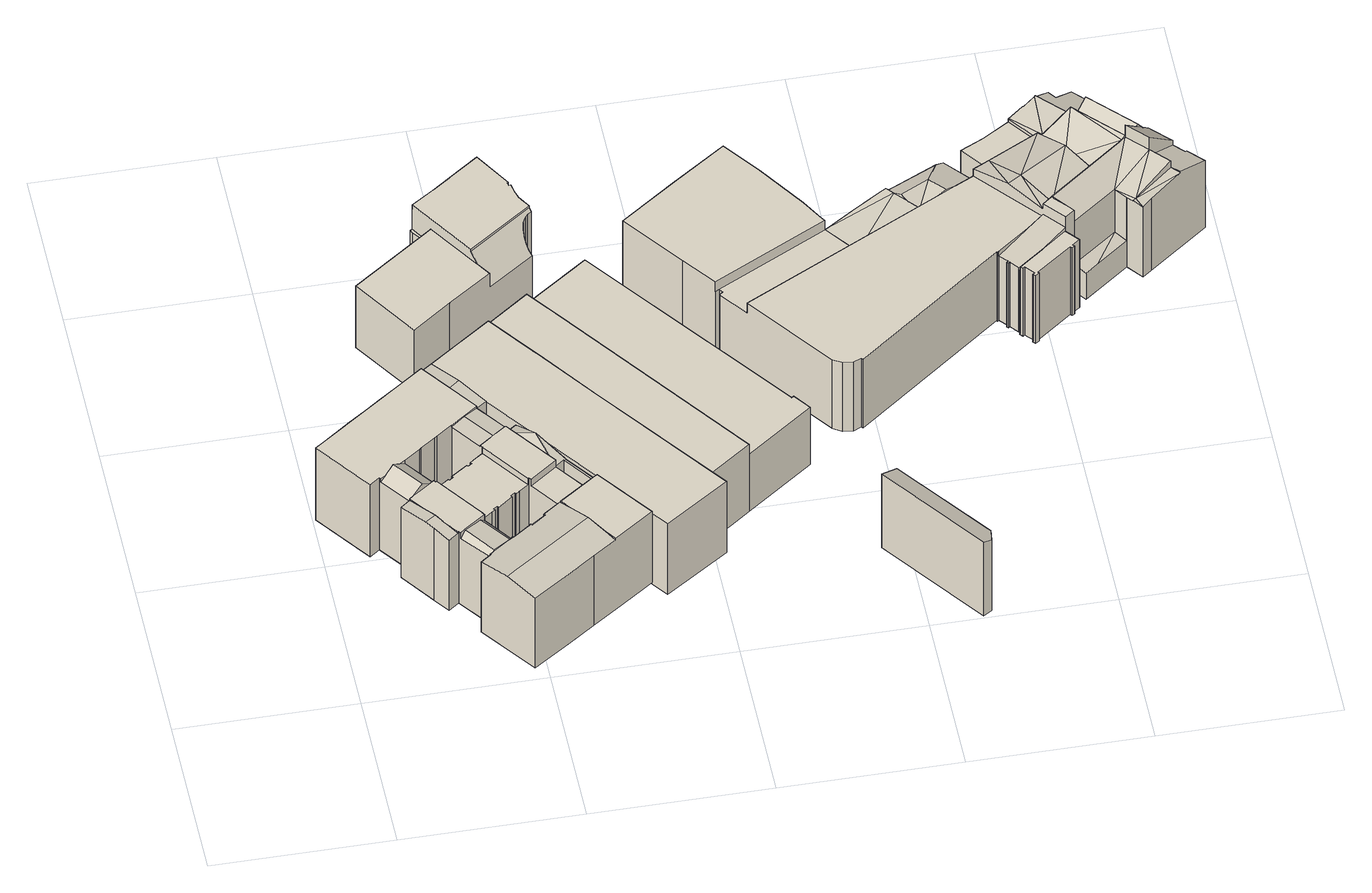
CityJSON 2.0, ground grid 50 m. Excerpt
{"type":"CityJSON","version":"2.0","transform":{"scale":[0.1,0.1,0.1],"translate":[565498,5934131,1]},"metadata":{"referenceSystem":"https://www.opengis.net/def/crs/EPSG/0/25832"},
"CityObjects":{
"building1":{"type":"Building","attributes":{"Gemeindeschluessel":"02100108","Geometrietyp2DReferenz":"3000","measuredHeight":9,"function":"51009_1610","roofType":"1000"},"address":[{"Country":"Germany","Locality":"Hamburg"}],"geometry":[{"type":"Solid","lod":"2","boundaries":[[[[0,1,2,3,4,5,6,7,8,9,10,11,12,13,14,15,16,17]],[[18,19,20,21,22,23,24,25,26,27,28,29,30,31,32,33,34,35]],[[35,34,1,0]],[[34,33,2,1]],[[33,32,3,2]],[[32,31,4,3]],[[31,30,5,4]],[[30,29,6,5]],[[29,28,7,6]],[[28,27,8,7]],[[27,26,9,8]],[[26,25,10,9]],[[25,24,11,10]],[[24,23,12,11]],[[23,22,13,12]],[[22,21,14,13]],[[21,20,15,14]],[[20,19,16,15]],[[19,18,17,16]],[[18,35,0,17]]]]}]},
"building2":{"type":"Building","attributes":{"Gemeindeschluessel":"02100108","Geometrietyp2DReferenz":"3000","measuredHeight":29.26,"function":"31001_2010","roofType":"1000","storeysAboveGround":7},"address":[{"Country":"Germany","Locality":"Hamburg","ThoroughfareName":"Große Bleichen","ThoroughfareNumber":"23"}],"geometry":[{"type":"Solid","lod":"2","boundaries":[[[[36,37,38,39,40,41]],[[42,43,44,45,46]],[[38,47,48,49,50,39]],[[44,51,52,53,54,55,56,57,58,59,60,61,62,63,47,64,37,65,66]],[[67,68,69,52,43,42]],[[70,71,72,73,74]],[[75,76,77,78]],[[72,79,80,81,73]],[[82,83,84,85,86]],[[80,87,88,81]],[[89,90,91,76,75]],[[84,92,93,94,85]],[[95,96,97,98,99,100,101,102,103,104,92,84,83,105]],[[106,107,108,109,110]],[[108,111,112,109]],[[108,113,111]],[[107,114,115,116,113,108]],[[117,118,119,120,121,122,123,124,125,126,127,128,129,130,131,132,133,134,135,136,137,138,139,140]],[[141,142,143,144]],[[49,145,50]],[[40,146,41]],[[147,148,149,150]],[[150,149,151,152]],[[152,151,153,154]],[[36,65,37]],[[47,63,48]],[[140,61,60,117]],[[69,53,52]],[[44,66,45]],[[155,68,67,156]],[[70,157,71]],[[158,91,90,159]],[[82,105,83]],[[92,104,93]],[[110,102,101,106]],[[160,100,99,161]],[[128,97,96,129]],[[162,163,164,165]],[[166,167,168]],[[169,170,171]],[[172,139,138,173]],[[173,138,137,174]],[[174,137,136,175]],[[175,136,135,176]],[[176,135,134,177]],[[177,134,133,178]],[[178,133,132,179]],[[179,132,131,180]],[[180,131,130,181]],[[182,127,126,183]],[[183,126,125,184]],[[184,125,124,185]],[[185,124,123,186]],[[186,123,122,187]],[[187,122,121,188]],[[188,121,120,189]],[[189,120,119,190]],[[190,119,118,191]],[[192,193,194,195]],[[196,197,171,198]],[[199,200,193,192,201,202]],[[142,203,204,146,40,205,50,145,206,153,151,149,148,207,208,209,210,211,212,213,214,215,216,217,218,219,143]],[[220,221,222,223,166,168,224,225,226,227]],[[111,113,116,228,229,230,231,232,233,234,235,236,112]],[[143,219,218,217,216,215,214,78,77,237,238,239,240,241,242,243,144]],[[227,226,225,224,169,171,197,244,245,246,164,163,194,193,200,199,247,80,79,248,71,157,249,250,251]],[[252,253,254,255,256,257,258,259,260,261,262,263,264,265,155,156,266,267,268,269,270,271,272,141,144,243,242,241,240,239,238,237,273,158,159,274,275,276,277,278,279,280,236,235,234,233,232,231],[281,282,283,284,285,286],[287,288,289,182,183,184,185,186,187,188,189,190,191,290,291,292,293,202,201,192,195,162,165,294,295,296,297,298],[299,300,301,147,150,152,154,302,303,304,305,306,172,173,174,175,176,177,178,179,180,181,307,308]],[[270,269,65,36,41,146,204,271]],[[58,88,87,247,199,202,293,292,291,59]],[[74,73,81,88,58,57,56,55]],[[263,262,261,249,157,70,74,55,54,264]],[[210,94,93,104,103,278,277,276,275,211]],[[299,308,95,105,82,86,208,300]],[[257,256,255,254,223,222,221,220]],[[103,102,110,109,112,236,280,279,278]],[[283,282,114,107,106,101]],[[254,253,252,231,230,309,167,166,223]],[[245,244,197,196,310,298,297,296,295]],[[311,312,286,285]],[[171,170,313,229,228,314,198]],[[281,286,312,115,114,282]],[[224,168,315,169]],[[294,165,164,246,245,295]],[[163,162,195,194]],[[130,129,96,95,308,307,181]],[[182,289,288,98,97,128,127]],[[287,298,310,161,99,98,288]],[[100,160,311,285,284,283,101]],[[80,247,87,80,79]],[[84,92,84,83]],[[258,257,220,227,251,259]],[[251,250,249,261,260,259]],[[76,91,158,273,237,77]],[[248,79,72,71]],[[86,85,94,210,209,208]],[[275,274,159,90,89,212,211]],[[213,212,89,75,78,214]],[[155,265,264,54,53,69,68]],[[291,290,191,118,117,60,59]],[[62,61,140,139,172,306,305]],[[48,63,62,305,304,303,49]],[[266,156,67,42,46,267]],[[43,52,51,44]],[[46,45,66,65,269,268,267]],[[64,47,38,37]],[[39,50,205,40]],[[147,301,300,208,207,148]],[[49,303,302,154,153,206,145]],[[141,272,271,204,203,142]],[[310,196,198,314,228,116,115,312,311,160,161]],[[169,315,168,167,309,230,229,313,170]]]]}]},
"building3":{"type":"Building","attributes":{"Gemeindeschluessel":"02100108","Geometrietyp2DReferenz":"3000","measuredHeight":9,"function":"51009_1610","roofType":"1000"},"address":[{"Country":"Germany","Locality":"Hamburg"}],"geometry":[{"type":"Solid","lod":"2","boundaries":[[[[316,317,318,319,320,321,322,323,324,325,326,327,328,329,330,331,332,333,334,335]],[[336,337,338,339,340,341,342,343,344,345,346,347,348,349,350,351,352,353,354,355]],[[355,354,317,316]],[[354,353,318,317]],[[353,352,319,318]],[[352,351,320,319]],[[351,350,321,320]],[[350,349,322,321]],[[349,348,323,322]],[[348,347,324,323]],[[347,346,325,324]],[[346,345,326,325]],[[345,344,327,326]],[[344,343,328,327]],[[343,342,329,328]],[[342,341,330,329]],[[341,340,331,330]],[[340,339,332,331]],[[339,338,333,332]],[[338,337,334,333]],[[337,336,335,334]],[[336,355,316,335]]]]}]},
"building4":{"type":"Building","attributes":{"Gemeindeschluessel":"02100108","Geometrietyp2DReferenz":"3000","measuredHeight":26.46,"function":"31001_2010","roofType":"1000","storeysAboveGround":6},"address":[{"Country":"Germany","Locality":"Hamburg","ThoroughfareName":"Poststraße","ThoroughfareNumber":"13"}],"geometry":[{"type":"Solid","lod":"2","boundaries":[[[[356,357,358,359,360]],[[356,361,362,357]],[[363,364,365]],[[366,367,368,369]],[[370,371,372,373]],[[374,375,376,377]],[[377,376,378,379]],[[379,378,380,381]],[[381,380,382,383]],[[383,382,384,385]],[[385,384,386,387]],[[388,389,390,391]],[[391,390,392,393]],[[393,392,394,395]],[[396,397,398,399]],[[399,398,400,401]],[[401,400,402,403]],[[404,405,406]],[[404,407,408]],[[409,360,359,410]],[[411,412,413,414]],[[414,413,415,416]],[[417,418,419,420]],[[420,419,421,422]],[[422,421,423,424]],[[425,426,427,428]],[[428,427,429,430]],[[430,429,431,432]],[[433,434,435,436]],[[387,386,365,364,437,438]],[[374,377,379,381,383,385,387,438,439,440,441,409,410,366,369,388,391,393,395,411,414,416,396,399,401,403,442,417,420,422,424,370,373,425,428,430,432,433,436]],[[443,444,431,429,427,426,372,371,445,446,368,367,447]],[[361,441,440,448]],[[409,441,361,356,360]],[[448,440,439,449]],[[363,450,443,447,358,357,362]],[[451,445,371,370,424,423]],[[433,432,431,444,452,434]],[[418,417,442,453]],[[442,403,402,408,407,453]],[[397,396,416,415]],[[412,411,395,394]],[[375,374,436,435]],[[452,444,443,450]],[[372,426,425,373]],[[446,445,451,406,405,454]],[[388,369,368,446,454,389]],[[366,410,359,358,447,367]],[[449,439,438,437]],[[418,453,407,404,406,451,423,421,419]],[[412,394,392,390,389,454,405,404,408,402,400,398,397,415,413]],[[452,450,363,365,386,384,382,380,378,376,375,435,434]],[[449,437,364,363,362,361,448]]]]}]},
"building5":{"type":"Building","attributes":{"Gemeindeschluessel":"02100108","Geometrietyp2DReferenz":"3000","measuredHeight":26.44,"function":"31001_2010","roofType":"1000","storeysAboveGround":5},"address":[{"Country":"Germany","Locality":"Hamburg","ThoroughfareName":"Große Bleichen","ThoroughfareNumber":"21"}],"geometry":[{"type":"Solid","lod":"2","boundaries":[[[[455,77,456,457]],[[457,456,458,459]],[[460,461,462,463]],[[464,465,466,467]],[[467,466,468,469]],[[470,471,77,455]],[[472,473,474,475]],[[465,464,476,477]],[[469,468,471,470]],[[477,476,463,462]],[[461,460,475,474]],[[473,472,459,458]],[[459,472,475,460,463,476,464,467,469,470,455,457]],[[473,458,456,77,471,468,466,465,477,462,461,474]]]]}]},
"building6":{"type":"Building","attributes":{"Geometrietyp2DReferenz":"3000","Gemeindeschluessel":"02100108","measuredHeight":25.02,"function":"31001_2010","roofType":"1000","storeysAboveGround":6},"address":[{"Country":"Germany","Locality":"Hamburg","ThoroughfareName":"Große Bleichen","ThoroughfareNumber":"19"}],"geometry":[{"type":"Solid","lod":"2","boundaries":[[[[478,479,480,481]],[[481,480,482,483]],[[484,485,486,487]],[[487,486,488,489]],[[489,488,490,491]],[[492,493,494,495]],[[495,494,479,478]],[[485,484,483,482]],[[491,490,496,497]],[[497,496,493,492]],[[497,492,495,478,481,483,484,487,489,491]],[[493,496,490,488,486,485,482,480,479,494]]]]}]},
"building7":{"type":"Building","attributes":{"Gemeindeschluessel":"02100108","Geometrietyp2DReferenz":"3000","measuredHeight":21.31,"function":"31001_2010","roofType":"1000","storeysAboveGround":6},"address":[{"Country":"Germany","Locality":"Hamburg","ThoroughfareName":"Große Bleichen","ThoroughfareNumber":"17"}],"geometry":[{"type":"Solid","lod":"2","boundaries":[[[[498,499,500,501]],[[501,500,502,503]],[[503,502,504,505]],[[506,507,499,498]],[[508,509,510,511]],[[512,513,507,506]],[[511,510,513,512]],[[509,508,505,504]],[[505,508,511,512,506,498,501,503]],[[509,504,502,500,499,507,513,510]]]]}]},
"building8":{"type":"Building","attributes":{"Gemeindeschluessel":"02100108","Geometrietyp2DReferenz":"3000","measuredHeight":27.57,"function":"31001_2310","roofType":"2100","storeysAboveGround":5},"address":[{"Country":"Germany","Locality":"Hamburg","ThoroughfareName":"Poststraße","ThoroughfareNumber":"7"}],"geometry":[{"type":"Solid","lod":"2","boundaries":[[[[514,515,516,517]],[[518,519,520,521]],[[521,520,515,514]],[[522,523,519,518]],[[523,522,517,516]],[[517,522,518,521,514]],[[523,516,515,520,519]]]]}]},
"building9":{"type":"Building","attributes":{"Gemeindeschluessel":"02100108","Geometrietyp2DReferenz":"3000","measuredHeight":34.92,"function":"31001_2050","roofType":"1000","storeysAboveGround":6},"address":[{"Country":"Germany","Locality":"Hamburg","ThoroughfareName":"Jungfernstieg","ThoroughfareNumber":"20"}],"geometry":[{"type":"Solid","lod":"2","boundaries":[[[[524,525,526,527,528,529,530,531,532]],[[533,534,535,536]],[[537,535,534,538,539,540]],[[541,534,542,543,544]],[[545,546,543,542]],[[547,548,543,546]],[[548,549,550,551,552,544,543]],[[551,553,554,555,556,557,558]],[[555,559,560,561,562,563]],[[564,565,566]],[[567,568,569,570,571,572,573,574,575,576,577,578,579,580]],[[581,582,565]],[[564,581,565]],[[583,581,564]],[[584,582,581]],[[585,584,581]],[[583,585,581]],[[586,587,588,589]],[[587,590,591,592,588]],[[593,584,585]],[[594,595,590,587]],[[596,597,598,599,600,601,602,603,604]],[[605,606,607,608,609]],[[610,611,612]],[[613,610,612]],[[614,615,616,617,604,618]],[[610,619,611]],[[620,608,607]],[[616,621,622,623,617]],[[624,625,626]],[[627,624,626]],[[628,629,627,626]],[[630,627,631]],[[632,624,627]],[[633,634,635,627]],[[630,636,637,633,627]],[[615,638,639,640,641,621]],[[642,643,644,645]],[[527,646,647,528]],[[648,649,643,642]],[[536,526,525,533]],[[650,532,531,651]],[[651,531,530,652]],[[652,530,529,653]],[[654,655,656,657]],[[657,656,658,659]],[[659,658,660,661]],[[661,660,662,663]],[[664,540,539,665]],[[541,538,534]],[[545,666,546]],[[549,667,550]],[[579,668,580]],[[669,668,670,671]],[[671,670,672,673]],[[558,552,551]],[[555,554,559]],[[555,563,556]],[[579,578,674]],[[675,576,575]],[[676,573,572,677]],[[677,572,571,678]],[[678,571,570,679]],[[679,570,569,680]],[[680,569,568,681]],[[681,568,567,682]],[[574,683,575]],[[684,675,685,686]],[[686,685,687,688]],[[688,687,689,690]],[[690,689,691,692]],[[692,691,693,694]],[[694,693,695,696]],[[696,695,697,698]],[[699,700,701,702]],[[702,701,703,704]],[[704,703,705,706]],[[587,586,707]],[[560,707,586,589,561]],[[708,592,591,709]],[[608,626,710,609]],[[587,611,594]],[[711,601,600,712]],[[712,600,599,713]],[[713,599,598,714]],[[714,598,597,715]],[[604,603,618]],[[716,606,605,717]],[[625,619,610]],[[620,628,626,608]],[[629,631,627]],[[718,624,632,719]],[[635,719,632,627]],[[720,637,636,721]],[[638,615,614,625]],[[621,641,622]],[[722,640,639,624,718]],[[638,625,624,639]],[[723,724,725,726]],[[634,727,719,635]],[[728,729,730,731]],[[698,697,732,733]],[[674,578,577,734,735,583,564,566,553,551,550,667]],[[715,597,596,623,622,641,640,722,724,723]],[[665,539,538,541,544,552,558,557,736]],[[720,721,737,716,717,684,686,688,690,692,694,696,698,733,699,702,704,706,676,677,678,679,680,681,682,669,671,673,654,657,659,661,663,650,651,652,653,648,642,645,738,739,728,731,740,741,664,665,736,742,708,709,711,712,713,714,715,723,726,743]],[[672,670,668,579,674,667,549,547,744,662,660,658,656,655]],[[534,533,666,545]],[[646,527,740,731,730]],[[741,740,527,526,536,535,537]],[[650,663,662,744,524,532]],[[744,547,546,666,533,525,524]],[[672,655,654,673]],[[708,742,562,561,589,588,592]],[[684,717,605,745,734,577,576,675]],[[711,709,591,590,595,602,601]],[[610,613,593,585,583,735,746]],[[716,737,628,620,607,606]],[[737,721,636,630,631,629,628]],[[720,743,747,727,634,633,637]],[[729,728,739,748]],[[748,739,738,749]],[[747,743,726,725]],[[615,621,616]],[[596,604,617,623]],[[594,611,619,625,614,618,603,602,595]],[[745,605,609,710,750]],[[582,584,593,613,612,707]],[[700,699,733,732]],[[676,706,705,683,574,573]],[[582,707,560,559,554,553,566,565]],[[742,736,557,556,563,562]],[[669,682,567,580,668]],[[547,549,548]],[[534,545,542]],[[664,741,537,540]],[[648,653,529,528,647,649]],[[749,738,645,644]],[[747,725,724,722,718,719,727]],[[612,611,587,707]],[[610,746,750,710,626,625]],[[745,750,746,735,734]],[[700,732,697,695,693,691,689,687,685,675,575,683,705,703,701]],[[749,644,643,649,647,646,730,729,748]]]]}]}
},
"vertices":[
[341,579,42],[347,571,42],[351,574,42],[378,537,42],[374,534,42],[379,527,42],[333,495,42],[327,504,42],[323,501,42],[299,534,42],[303,537,42],[295,548,42],[291,545,42],[265,582,42],[270,586,42],[312,616,42],[318,620,42],[345,582,42],[345,582,132],[318,620,132],[312,616,132],[270,586,132],[265,582,132],[291,545,132],[295,548,132],[303,537,132],[299,534,132],[323,501,132],[327,504,132],[333,495,132],[379,527,132],[374,534,132],[378,537,132],[351,574,132],[347,571,132],[341,579,132],
[208,414,294],[220,423,305],[245,441,325],[184,524,325],[161,507,306],[147,497,294],[232,321,308],[260,341,308],[241,366,305],[207,413,299],[180,393,299],[269,458,305],[280,466,296],[220,550,295],[208,541,306],[260,341,305],[278,315,305],[308,273,305],[310,274,305],[314,268,305],[328,279,305],[375,312,305],[387,321,305],[382,328,305],[383,328,305],[287,462,305],[284,460,305],[280,466,305],[245,441,305],[208,414,305],[207,413,305],[249,296,305],[281,253,299],[308,273,299],[376,186,286],[385,193,297],[389,195,302],[328,279,302],[314,268,284],[382,787,304],[412,809,304],[354,889,295],[323,867,295],[431,225,297],[435,228,297],[375,312,297],[423,569,300],[454,591,304],[461,597,304],[401,679,304],[363,652,300],[448,236,283],[387,321,283],[439,708,295],[469,730,295],[461,741,297],[468,602,304],[499,624,300],[439,706,300],[428,562,304],[427,562,304],[523,429,304],[524,430,304],[529,423,304],[605,479,304],[605,480,304],[501,623,304],[500,623,304],[499,624,304],[423,569,304],[605,480,280],[605,480,281],[568,563,329],[501,624,281],[501,623,280],[533,642,283],[531,645,281],[633,504,283],[630,499,281],[631,497,280],[636,501,280],[383,328,280],[411,349,280],[422,356,280],[419,360,280],[429,368,280],[432,364,280],[474,394,280],[471,398,280],[483,407,280],[486,403,280],[495,410,280],[523,429,280],[427,562,280],[400,543,280],[390,535,280],[393,531,280],[382,523,280],[379,527,280],[333,495,280],[336,491,280],[325,483,280],[323,487,280],[313,480,280],[287,462,280],[116,481,37],[116,481,306],[2,638,306],[2,638,37],[220,550,306],[147,497,306],[318,620,37],[318,620,306],[312,616,306],[312,616,37],[270,586,306],[270,586,37],[265,582,306],[265,582,37],[281,253,37],[249,296,37],[376,186,297],[461,741,37],[469,730,37],[605,479,280],[529,423,280],[503,269,37],[503,269,298],[542,297,298],[542,297,37],[705,176,297],[705,176,302],[684,205,302],[612,306,302],[591,335,302],[591,335,297],[313,480,37],[323,487,37],[325,483,37],[336,491,37],[333,495,37],[379,527,37],[382,523,37],[393,531,37],[390,535,37],[400,543,37],[495,410,37],[486,403,37],[483,407,37],[471,398,37],[474,394,37],[432,364,37],[429,368,37],[419,360,37],[422,356,37],[411,349,37],[494,268,37],[494,268,297],[500,273,297],[500,273,37],[589,337,280],[589,337,297],[591,335,280],[449,236,297],[489,265,297],[489,265,37],[449,236,37],[143,501,306],[144,501,306],[184,524,306],[222,551,306],[362,652,306],[363,652,306],[401,679,306],[439,706,306],[438,707,306],[439,708,306],[382,787,306],[323,867,306],[247,812,306],[196,776,306],[155,747,306],[106,712,306],[30,657,306],[461,7,297],[488,26,297],[563,77,297],[639,130,297],[648,255,311],[506,157,311],[431,105,311],[403,86,311],[701,412,280],[701,412,302],[817,253,302],[817,253,37],[701,412,37],[636,501,37],[633,504,37],[533,642,37],[531,645,37],[354,889,37],[323,867,37],[247,812,37],[196,776,37],[155,747,37],[106,712,37],[30,657,37],[544,305,297],[539,301,297],[540,300,297],[448,236,297],[389,195,297],[378,183,298],[375,182,298],[348,161,298],[786,232,37],[705,176,37],[639,130,37],[563,77,37],[488,26,37],[461,7,37],[403,86,37],[348,161,37],[375,182,37],[378,183,37],[376,186,37],[314,268,37],[310,274,37],[308,273,37],[232,321,37],[180,393,37],[207,413,37],[208,414,37],[147,497,37],[144,501,37],[143,501,37],[412,809,37],[439,708,37],[438,707,37],[439,706,37],[499,624,37],[500,623,37],[501,623,37],[501,624,37],[631,497,37],[630,499,37],[605,480,37],[605,479,37],[668,393,37],[693,411,37],[529,423,37],[524,430,37],[523,429,37],[383,328,37],[382,328,37],[387,321,37],[448,236,37],[540,300,37],[539,301,37],[544,305,37],[589,337,37],[590,338,37],[423,569,37],[363,652,37],[362,652,37],[222,551,37],[220,550,37],[280,466,37],[284,460,37],[287,462,37],[427,562,37],[428,562,37],[786,232,302],[590,338,280],[668,393,280],[693,411,280],[670,390,302],[670,390,280],[648,255,302],
[474,394,43],[478,389,43],[482,392,43],[509,353,43],[505,350,43],[512,341,43],[516,344,43],[544,305,43],[539,301,43],[542,297,43],[503,269,43],[500,273,43],[494,268,43],[467,306,43],[471,309,43],[464,319,43],[460,316,43],[432,356,43],[436,359,43],[432,364,43],[432,364,133],[436,359,133],[432,356,133],[460,316,133],[464,319,133],[471,309,133],[467,306,133],[494,268,133],[500,273,133],[503,269,133],[542,297,133],[539,301,133],[544,305,133],[516,344,133],[512,341,133],[505,350,133],[509,353,133],[482,392,133],[478,389,133],[474,394,133],
[446,1392,211],[449,1394,211],[411,1454,211],[405,1450,211],[410,1443,211],[446,1392,265],[449,1394,265],[545,1247,265],[569,1209,265],[569,1209,212],[473,1496,36],[473,1496,301],[526,1533,301],[526,1533,36],[668,1487,36],[668,1487,301],[670,1477,301],[670,1477,36],[694,1371,36],[694,1371,283],[687,1360,277],[687,1360,36],[684,1348,267],[684,1348,36],[683,1335,255],[683,1335,36],[686,1322,241],[686,1322,36],[691,1311,226],[691,1311,36],[699,1301,211],[699,1301,36],[616,1597,36],[616,1597,234],[619,1599,233],[619,1599,36],[622,1594,233],[622,1594,36],[625,1595,232],[625,1595,36],[633,1584,36],[633,1584,232],[630,1582,233],[630,1582,36],[632,1579,233],[632,1579,36],[638,1577,231],[638,1577,36],[649,1538,235],[643,1534,237],[643,1534,235],[658,1545,235],[658,1545,231],[410,1443,36],[405,1450,36],[629,1595,36],[629,1595,231],[633,1593,230],[633,1593,36],[634,1588,231],[634,1588,36],[666,1531,36],[666,1531,235],[668,1517,235],[668,1517,36],[670,1506,235],[670,1506,36],[673,1488,235],[673,1488,36],[676,1478,36],[676,1478,301],[681,1452,301],[681,1452,36],[687,1431,301],[687,1431,36],[698,1412,301],[698,1412,36],[713,1388,36],[713,1388,285],[702,1380,286],[702,1380,36],[448,1123,265],[448,1123,36],[339,1044,36],[219,1229,36],[446,1392,36],[659,1544,36],[531,1268,301],[709,1394,301],[671,1488,301],[608,1592,301],[411,1454,301],[219,1229,265],[339,1044,265],[531,1268,295],[671,1488,235],[709,1394,295],[659,1544,235],[608,1592,237],
[354,889,31],[433,946,295],[433,946,31],[459,964,295],[459,964,31],[622,885,31],[622,885,295],[631,874,295],[631,874,31],[1027,330,31],[1027,330,295],[849,209,295],[849,209,31],[817,253,295],[817,253,31],[461,741,31],[461,741,295],[529,1014,31],[529,1014,295],[529,1013,295],[529,1013,31],[749,710,31],[749,710,295],
[529,1013,35],[529,1013,286],[646,1098,286],[646,1098,35],[703,1021,286],[703,1021,35],[1111,459,35],[1111,459,286],[995,374,286],[995,374,35],[895,510,286],[895,510,35],[887,522,286],[887,522,35],[631,874,35],[631,874,286],[622,885,286],[622,885,35],[749,710,286],[749,710,35],
[646,1098,36],[646,1098,249],[681,1124,249],[681,1124,36],[824,1226,249],[824,1226,36],[1258,639,249],[1258,639,36],[703,1021,36],[703,1021,249],[1264,643,36],[1264,643,249],[1299,595,249],[1299,595,36],[1111,459,36],[1111,459,249],
[1431,299,2],[1431,299,277],[1478,336,251],[1478,336,2],[1668,23,2],[1668,23,265],[1644,7,277],[1644,7,2],[1675,72,2],[1675,72,249],
[1201,954,254],[1523,1120,254],[1455,1211,254],[1454,1211,254],[1133,1046,254],[1134,1044,254],[1145,1051,254],[1153,1041,254],[1143,1032,254],[1523,1120,253],[1648,1274,289],[1458,1213,254],[1455,1211,253],[1525,1246,268],[1631,1295,289],[1622,1291,287],[1602,1282,283],[1631,1295,278],[1664,1256,299],[1744,1297,299],[1777,1362,281],[1680,1238,289],[1702,1212,275],[1757,1240,292],[1782,1253,299],[1806,1266,292],[1862,1294,275],[1855,1302,275],[1797,1371,275],[1862,1294,293],[1907,1317,293],[1904,1320,286],[1848,1395,127],[1838,1390,127],[1797,1371,123],[1907,1317,286],[2049,1391,286],[1988,1473,286],[1913,1427,286],[1848,1395,286],[1937,1206,339],[1907,1317,317],[1862,1294,317],[1896,991,276],[1892,987,275],[1896,983,275],[1900,987,276],[1919,964,276],[1925,958,276],[1920,954,275],[1921,953,275],[1995,1009,288],[2059,1058,300],[2061,1059,300],[2012,1117,300],[1965,1082,292],[1876,1014,276],[1974,1229,339],[2049,1391,317],[2012,1117,317],[2108,1313,339],[2041,1140,317],[2049,1391,298],[2063,1398,301],[1989,1474,298],[1988,1473,298],[2065,1519,318],[2032,1498,309],[2031,1499,309],[2166,1236,317],[2146,1440,319],[2069,1522,319],[2229,1484,282],[2212,1502,282],[2215,1506,281],[2170,1554,281],[2123,1522,301],[2107,1546,299],[2069,1522,315],[2146,1440,315],[2164,1450,308],[2087,1079,136],[2112,1046,132],[2146,1072,132],[2212,1175,136],[2086,1079,136],[2255,1304,339],[2146,1440,345],[2108,1313,293],[2166,1236,293],[2266,1313,278],[2301,1339,345],[2305,1342,351],[2190,1463,351],[2146,1440,278],[2266,1313,345],[2238,1141,132],[2318,1352,326],[2338,1368,287],[2229,1484,287],[2319,1257,339],[2266,1313,339],[2212,1175,295],[2259,1130,298],[2238,1141,295],[2251,1125,295],[2271,1098,297],[2251,1125,297],[2366,1206,339],[2386,1183,314],[2387,1184,315],[2366,1206,315],[2272,1097,297],[2298,1117,301],[2266,1313,384],[2319,1257,384],[2391,1312,303],[2338,1368,303],[939,1308,35],[939,1308,289],[1092,1417,289],[1092,1417,35],[1454,1211,289],[1133,1046,289],[1064,1139,35],[1064,1139,289],[1143,1032,35],[1153,1041,35],[1145,1051,35],[1134,1044,35],[1458,699,35],[1458,699,292],[1454,703,292],[1454,703,35],[1432,694,292],[1432,694,35],[1404,697,292],[1404,697,35],[1379,712,292],[1379,712,35],[1602,1282,35],[1622,1291,35],[1702,1212,289],[1862,1294,292],[1876,1014,292],[1876,1014,35],[1872,1011,292],[1872,1011,35],[1870,1014,292],[1870,1014,35],[2012,1117,292],[2059,1058,288],[1920,954,35],[1925,958,35],[1919,964,35],[1900,987,35],[1896,983,35],[1892,987,35],[1896,991,35],[1921,953,288],[2059,1058,35],[2090,1021,288],[2090,1021,35],[2069,1006,288],[2069,1006,35],[2073,1000,288],[2073,1000,35],[2066,995,288],[2066,995,35],[2062,1000,288],[2062,1000,35],[1963,926,288],[1963,926,35],[1965,922,288],[1965,922,35],[1948,921,35],[1948,921,288],[1953,925,288],[1953,925,35],[1932,950,288],[1932,950,35],[1927,946,288],[1927,946,35],[2049,1391,293],[2031,1499,35],[2032,1498,35],[2086,1079,295],[2107,1546,35],[2123,1522,35],[2170,1554,35],[2215,1506,35],[2212,1502,35],[2112,1046,35],[2087,1079,35],[2319,1257,318],[2366,1206,318],[2298,1117,35],[2272,1097,35],[2391,1312,287],[2419,1282,35],[2419,1282,287],[2423,1286,285],[2423,1286,35],[2387,1184,318],[1411,1285,35],[1411,1285,289],[1446,1224,289],[1446,1224,35],[1954,914,288],[1954,914,35],[2061,1059,339],[2012,1117,339],[1838,1390,35],[2238,1141,35],[1245,1524,35],[1321,1421,35],[1454,1211,35],[1525,1246,35],[1913,1427,35],[2464,1242,35],[1201,954,292],[2087,1079,339],[2041,1140,339],[2464,1242,285],[1321,1421,289],[1245,1524,289],[2041,1139,339]
]}
